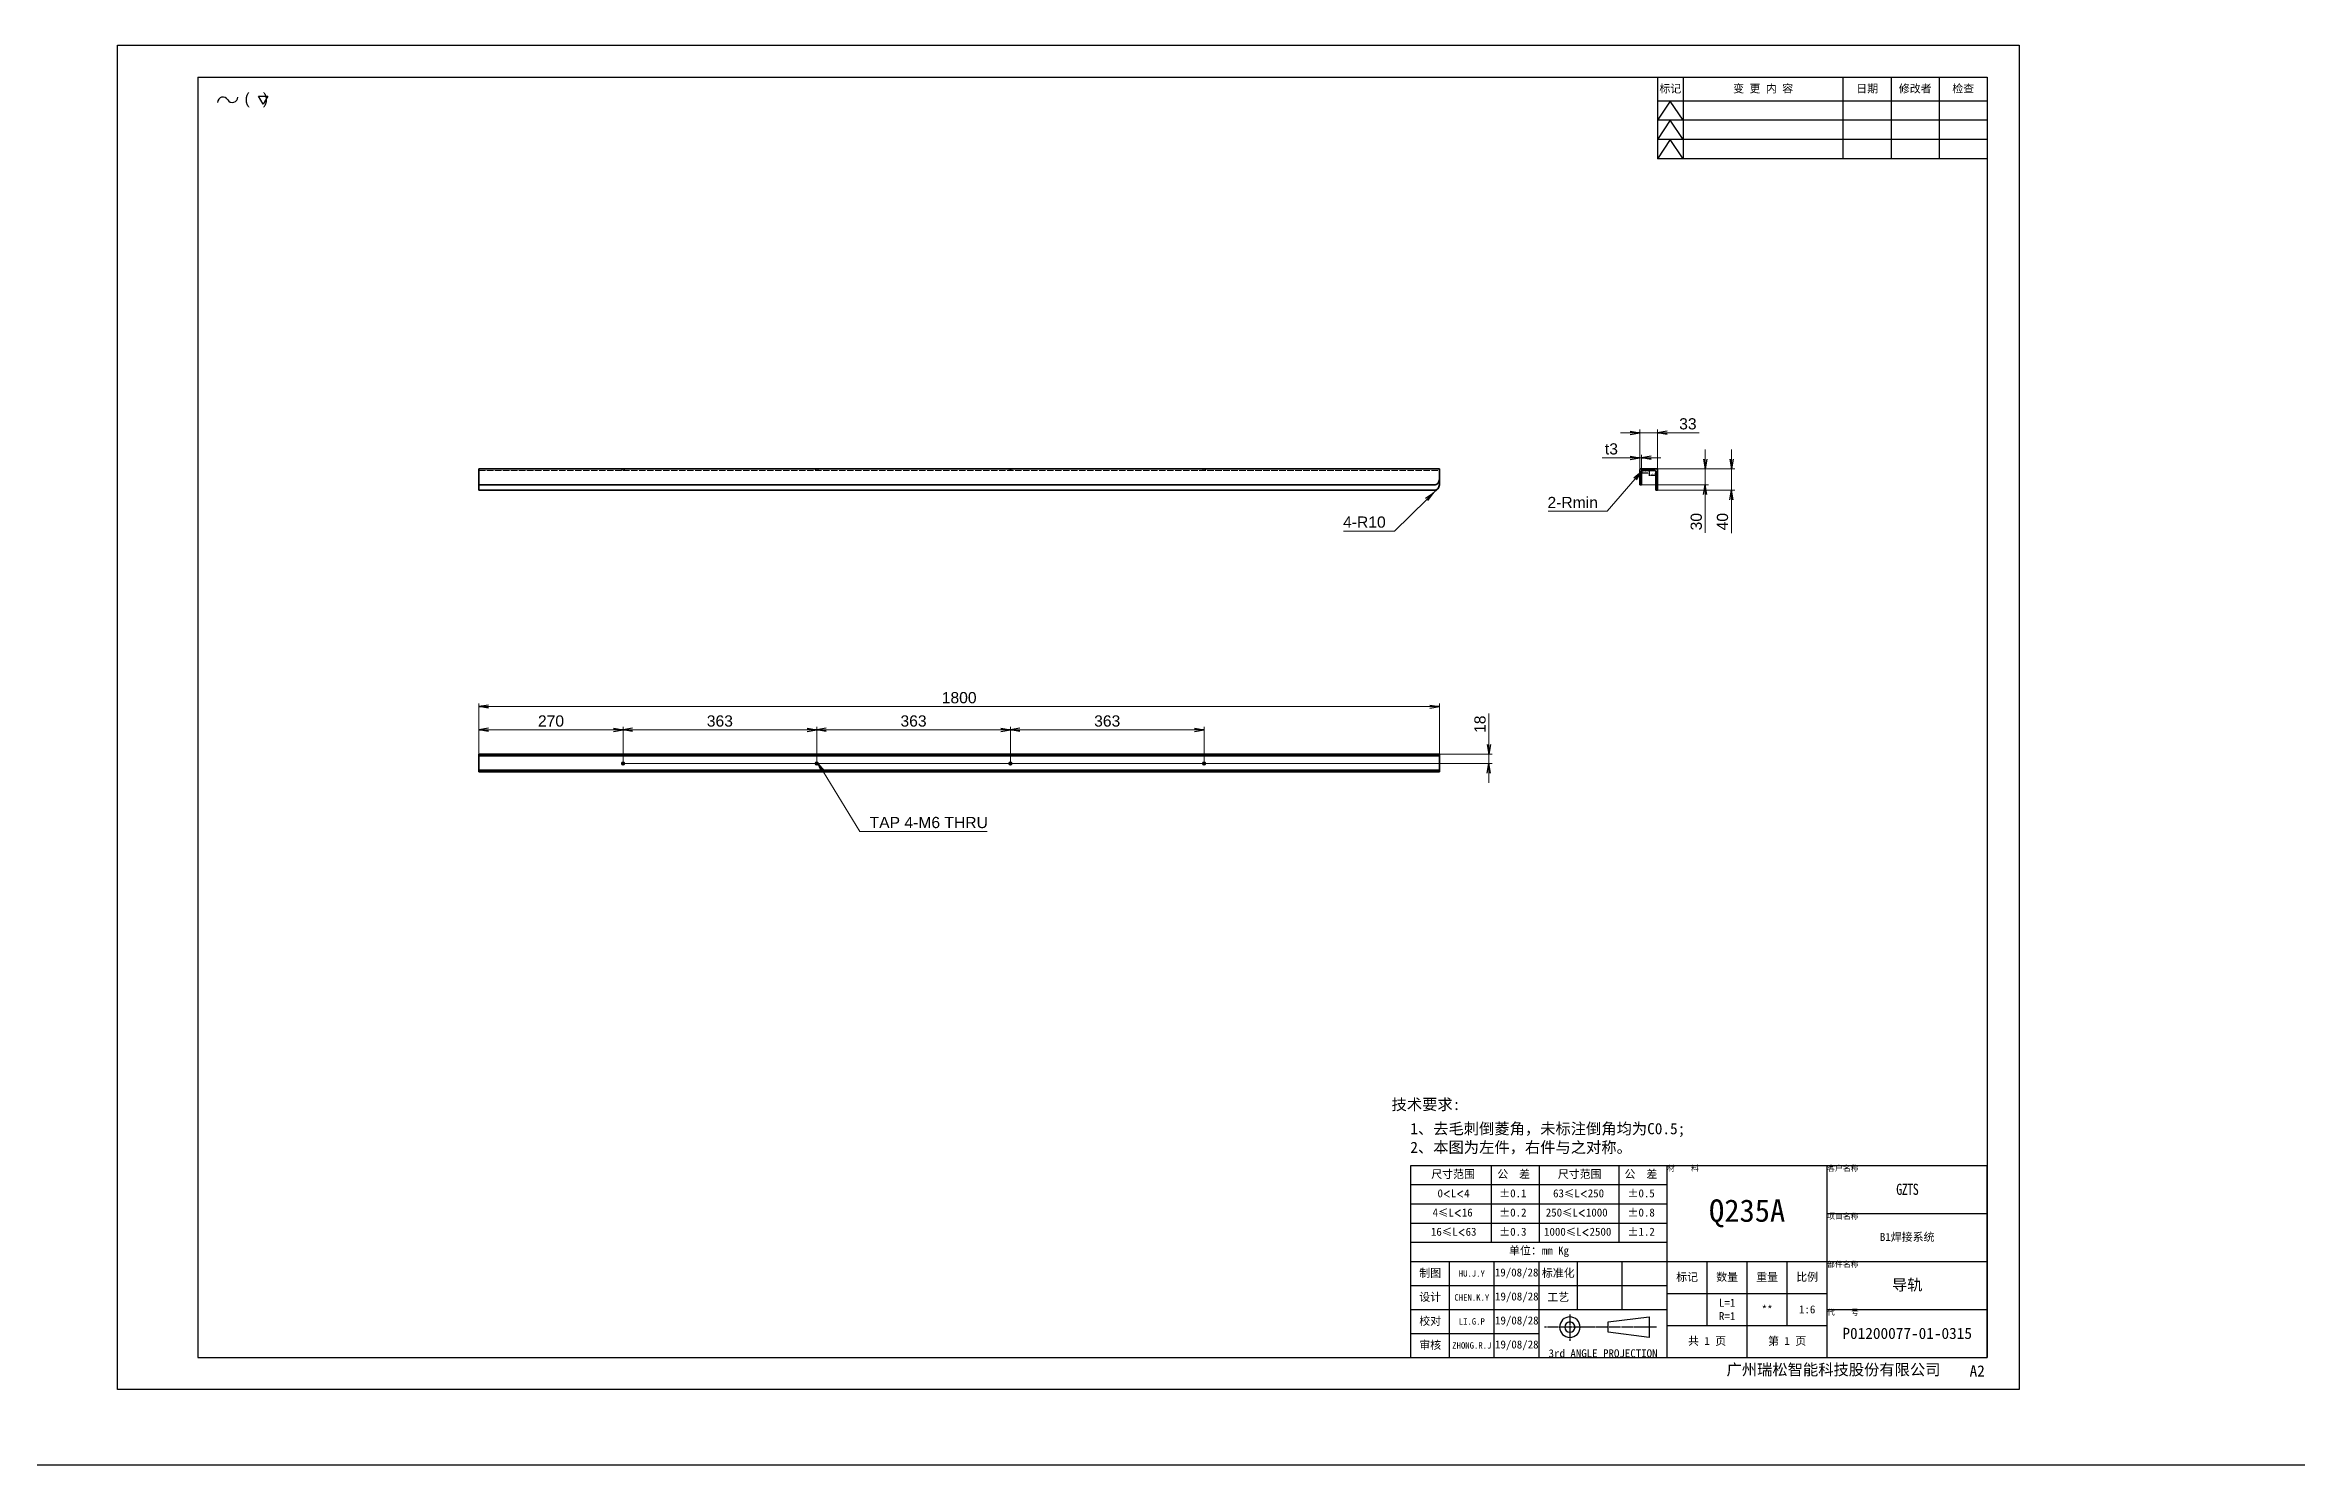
# Model space of a CAD drawing. Header units: millimetres. Extents: x -1727 to 307751, y -105919 to 6637.
# Drawn here: x 32177 to 36398, y -8118 to -5457 of the extents above; entities that cross this region are included whole.
import ezdxf

# ---------------------------------------------------------------- set-up
doc = ezdxf.new("R2010")
doc.units = ezdxf.units.MM
for name, pattern in [('CENTER-HOKUTO', [23, 20, -1, 1, -1]), ('DASHDOT', [18.5, 12, -3, 0.5, -3]), ('DASHED', [15, 12, -3]), ('HIDDEN-HOKUTO', [3.8, 2.5, -1.3])]:
    doc.linetypes.add(name, pattern=pattern)
doc.layers.add('A3', color=7, linetype='Continuous', plot=False)
for name, color, linetype in [('AM_7', 2, 'CENTER-HOKUTO'), ('AM_HID', 1, 'HIDDEN-HOKUTO'), ('AM_VIS', 7, 'Continuous'), ('TITLE_FRAME', 7, 'Continuous'), ('WORD_DIM', 253, 'Continuous')]:
    doc.layers.add(name, color=color, linetype=linetype)
doc.layers.add('SOLID LINE', color=7, linetype='Continuous', lineweight=30)
doc.styles.get("Standard").update_dxf_attribs({"font": 'arial.ttf'})
doc.dimstyles.new('ISO-25', dxfattribs={"dimtxt": 2.5, "dimasz": 2.5, "dimexe": 1.25, "dimexo": 0.625, "dimtad": 1, "dimtxsty": 'Standard', "dimcen": 2.5, "dimadec": 0, "dimazin": 0, "dimtfac": 1, "dimtmove": 0, "dimatfit": 3, "dimfxl": 0, "dimarcsym": 0})
doc.dimstyles.new('STANDARD1-6', dxfattribs={"dimscale": 6, "dimtxt": 3.5, "dimasz": 3, "dimexe": 1, "dimexo": 0, "dimgap": 1, "dimtad": 3, "dimdsep": 46, "dimtxsty": 'Standard', "dimblk1": 'OPEN', "dimblk2": 'OPEN', "dimsah": 1, "dimcen": 0, "dimclrd": 256, "dimclre": 256, "dimclrt": 3, "dimazin": 2, "dimtfac": 1, "dimtmove": 0, "dimatfit": 3, "dimldrblk": 'OPEN', "dimfxl": 0, "dimtolj": 1, "dimlwd": 13, "dimlwe": 13, "dimarcsym": 0})
doc.dimstyles.new('STANDARD1-6$3', dxfattribs={"dimscale": 6, "dimtxt": 3.5, "dimasz": 3, "dimexe": 1, "dimexo": 0, "dimgap": 1, "dimtad": 3, "dimtih": 1, "dimtoh": 1, "dimdsep": 46, "dimtxsty": 'Standard', "dimblk1": 'OPEN', "dimblk2": 'OPEN', "dimsah": 1, "dimcen": 0, "dimclrd": 256, "dimclre": 256, "dimclrt": 3, "dimazin": 2, "dimtfac": 1, "dimtmove": 0, "dimatfit": 3, "dimldrblk": 'OPEN', "dimfxl": 0, "dimtolj": 1, "dimlwd": 13, "dimlwe": 13, "dimarcsym": 0})
doc.dimstyles.new('STANDARD1-6$4', dxfattribs={"dimscale": 6, "dimtxt": 3.5, "dimasz": 3, "dimexe": 1, "dimexo": 0, "dimgap": 1, "dimtad": 3, "dimtoh": 1, "dimdsep": 46, "dimtxsty": 'Standard', "dimblk1": 'OPEN', "dimblk2": 'OPEN', "dimsah": 1, "dimcen": 0, "dimclrd": 256, "dimclre": 256, "dimclrt": 3, "dimazin": 2, "dimtfac": 1, "dimtmove": 0, "dimatfit": 3, "dimldrblk": 'OPEN', "dimfxl": 0, "dimtolj": 1, "dimlwd": 13, "dimlwe": 13, "dimarcsym": 0})

# ---------------------------------------------------------------- blocks, each defined once
blk = doc.blocks.new('_OPEN')
at = {"color": 0}
for p, q in [((-1, 0.17), (0, 0)), ((-1, -0.17), (0, 0)), ((0, 0), (-1, 0))]:
    blk.add_line(p, q, dxfattribs=at)
blk = doc.blocks.new('*D575')
at = {"layer": 'DEFPOINTS', "color": 0, "linetype": 'Continuous', "ltscale": 5, "transparency": 16777216}
for p in [(34779.6, -6295.8), (34786.8, -6288.8)]:
    blk.add_point(p, dxfattribs=at)
at = {"layer": 'WORD_DIM', "linetype": 'ByBlock', "lineweight": 13, "ltscale": 5, "transparency": 16777216}
for p, q in [((34706.4, -6367.6), (34766.8, -6308.4)), ((34786.8, -6288.8), (34779.6, -6295.8)), ((34610.8, -6367.6), (34706.4, -6367.6))]:
    blk.add_line(p, q, dxfattribs=at)
at = {"layer": 'WORD_DIM', "linetype": 'Continuous', "lineweight": 13, "ltscale": 5, "transparency": 16777216, "xscale": 18, "yscale": 18, "zscale": 18, "rotation": 44.43465261315396}
blk.add_blockref('_OPEN', (34779.6, -6295.8), dxfattribs=at)
at = {"layer": 'WORD_DIM', "color": 3, "linetype": 'Continuous', "ltscale": 5, "transparency": 16777216, "insert": (34649.9, -6350.9), "char_height": 21, "attachment_point": 5}
blk.add_mtext('\\A1;4-R10', dxfattribs=at)
blk = doc.blocks.new('*D576')
at = {"layer": 'DEFPOINTS', "color": 0, "linetype": 'Continuous', "ltscale": 5, "transparency": 16777216}
for p in [(35199.2, -6183.4), (35166.2, -6253), (35199.2, -6253)]:
    blk.add_point(p, dxfattribs=at)
at = {"layer": 'WORD_DIM', "linetype": 'ByBlock', "lineweight": 13, "ltscale": 5, "transparency": 16777216}
for p, q in [((35148.2, -6183.4), (35130.2, -6183.4)), ((35166.2, -6253), (35166.2, -6177.4)), ((35166.2, -6183.4), (35199.2, -6183.4)), ((35199.2, -6253), (35199.2, -6177.4)), ((35217.2, -6183.4), (35277.3, -6183.4))]:
    blk.add_line(p, q, dxfattribs=at)
at = {"layer": 'WORD_DIM', "linetype": 'Continuous', "lineweight": 13, "ltscale": 5, "transparency": 16777216, "xscale": 18, "yscale": 18, "zscale": 18}
blk.add_blockref('_OPEN', (35166.2, -6183.4), dxfattribs=at)
at = {"layer": 'WORD_DIM', "linetype": 'Continuous', "lineweight": 13, "ltscale": 5, "transparency": 16777216, "xscale": 18, "yscale": 18, "zscale": 18, "rotation": 180}
blk.add_blockref('_OPEN', (35199.2, -6183.4), dxfattribs=at)
at = {"layer": 'WORD_DIM', "color": 3, "linetype": 'Continuous', "ltscale": 5, "transparency": 16777216, "insert": (35256.2, -6166.7), "char_height": 21, "attachment_point": 5}
blk.add_mtext('\\A1;33', dxfattribs=at)
blk = doc.blocks.new('*D577')
at = {"layer": 'DEFPOINTS', "color": 0, "linetype": 'Continuous', "ltscale": 5, "transparency": 16777216}
for p in [(35197.2, -6251), (35337.9, -6251), (35199.2, -6291)]:
    blk.add_point(p, dxfattribs=at)
at = {"layer": 'WORD_DIM', "linetype": 'ByBlock', "lineweight": 13, "ltscale": 5, "transparency": 16777216}
for p, q in [((35337.9, -6233), (35337.9, -6215)), ((35197.2, -6251), (35343.9, -6251)), ((35337.9, -6251), (35337.9, -6291)), ((35199.2, -6291), (35343.9, -6291)), ((35337.9, -6309), (35337.9, -6371.5))]:
    blk.add_line(p, q, dxfattribs=at)
at = {"layer": 'WORD_DIM', "linetype": 'Continuous', "lineweight": 13, "ltscale": 5, "transparency": 16777216, "xscale": 18, "yscale": 18, "zscale": 18}
for p, rotation in [((35337.9, -6251), 270), ((35337.9, -6291), 90)]:
    blk.add_blockref('_OPEN', p, dxfattribs=dict(at, rotation=rotation))
at = {"layer": 'WORD_DIM', "color": 3, "linetype": 'Continuous', "ltscale": 5, "transparency": 16777216, "insert": (35321.1, -6350), "char_height": 21, "attachment_point": 5, "rotation": 90}
blk.add_mtext('\\A1;40', dxfattribs=at)
blk = doc.blocks.new('*D578')
at = {"layer": 'DEFPOINTS', "color": 0, "linetype": 'Continuous', "ltscale": 5, "transparency": 16777216}
for p in [(35169.2, -6281), (35171.2, -6251), (35288.8, -6251)]:
    blk.add_point(p, dxfattribs=at)
at = {"layer": 'WORD_DIM', "linetype": 'ByBlock', "lineweight": 13, "ltscale": 5, "transparency": 16777216}
for p, q in [((35288.8, -6233), (35288.8, -6215)), ((35169.2, -6281), (35294.8, -6281)), ((35171.2, -6251), (35294.8, -6251)), ((35288.8, -6251), (35288.8, -6281)), ((35288.8, -6299), (35288.8, -6371))]:
    blk.add_line(p, q, dxfattribs=at)
at = {"layer": 'WORD_DIM', "linetype": 'Continuous', "lineweight": 13, "ltscale": 5, "transparency": 16777216, "xscale": 18, "yscale": 18, "zscale": 18}
for p, rotation in [((35288.8, -6251), 270), ((35288.8, -6281), 90)]:
    blk.add_blockref('_OPEN', p, dxfattribs=dict(at, rotation=rotation))
at = {"layer": 'WORD_DIM', "color": 3, "linetype": 'Continuous', "ltscale": 5, "transparency": 16777216, "insert": (35272, -6350), "char_height": 21, "attachment_point": 5, "rotation": 90}
blk.add_mtext('\\A1;30', dxfattribs=at)
blk = doc.blocks.new('*D579')
at = {"layer": 'DEFPOINTS', "color": 0, "linetype": 'Continuous', "ltscale": 5, "transparency": 16777216}
for p in [(35169.2, -6256), (35170.5, -6254.5)]:
    blk.add_point(p, dxfattribs=at)
at = {"layer": 'WORD_DIM', "linetype": 'ByBlock', "lineweight": 13, "ltscale": 5, "transparency": 16777216}
for p, q in [((35104.8, -6330.5), (35157.4, -6269.7)), ((35170.5, -6254.5), (35169.2, -6256)), ((34994.5, -6330.5), (35104.8, -6330.5))]:
    blk.add_line(p, q, dxfattribs=at)
at = {"layer": 'WORD_DIM', "linetype": 'Continuous', "lineweight": 13, "ltscale": 5, "transparency": 16777216, "xscale": 18, "yscale": 18, "zscale": 18, "rotation": 49.13611661995209}
blk.add_blockref('_OPEN', (35169.2, -6256), dxfattribs=at)
at = {"layer": 'WORD_DIM', "color": 3, "linetype": 'Continuous', "ltscale": 5, "transparency": 16777216, "insert": (35040.3, -6314), "char_height": 21, "attachment_point": 5}
blk.add_mtext('\\A1;2-Rmin', dxfattribs=at)
blk = doc.blocks.new('*D580')
at = {"layer": 'DEFPOINTS', "color": 0, "linetype": 'Continuous', "ltscale": 5, "transparency": 16777216}
for p in [(35166.2, -6230.5), (35166.2, -6281), (35169.2, -6281)]:
    blk.add_point(p, dxfattribs=at)
at = {"layer": 'WORD_DIM', "linetype": 'ByBlock', "lineweight": 13, "ltscale": 5, "transparency": 16777216}
for p, q in [((35148.2, -6230.5), (35095.6, -6230.5)), ((35166.2, -6281), (35166.2, -6224.5)), ((35169.2, -6230.5), (35166.2, -6230.5)), ((35169.2, -6281), (35169.2, -6224.5)), ((35187.2, -6230.5), (35205.2, -6230.5))]:
    blk.add_line(p, q, dxfattribs=at)
at = {"layer": 'WORD_DIM', "linetype": 'Continuous', "lineweight": 13, "ltscale": 5, "transparency": 16777216, "xscale": 18, "yscale": 18, "zscale": 18}
blk.add_blockref('_OPEN', (35166.2, -6230.5), dxfattribs=at)
at = {"layer": 'WORD_DIM', "linetype": 'Continuous', "lineweight": 13, "ltscale": 5, "transparency": 16777216, "xscale": 18, "yscale": 18, "zscale": 18, "rotation": 180}
blk.add_blockref('_OPEN', (35169.2, -6230.5), dxfattribs=at)
at = {"layer": 'WORD_DIM', "color": 3, "linetype": 'Continuous', "ltscale": 5, "transparency": 16777216, "insert": (35112.9, -6213.7), "char_height": 21, "attachment_point": 5}
blk.add_mtext('\\A1;t3', dxfattribs=at)
blk = doc.blocks.new('*D581')
at = {"layer": 'DEFPOINTS', "color": 0, "linetype": 'Continuous', "ltscale": 5, "transparency": 16777216}
for p in [(34790.4, -6696.7), (34790.4, -6785.7), (32990.4, -6802.2)]:
    blk.add_point(p, dxfattribs=at)
at = {"layer": 'WORD_DIM', "linetype": 'ByBlock', "lineweight": 13, "ltscale": 5, "transparency": 16777216}
for p, q in [((32990.4, -6802.2), (32990.4, -6690.7)), ((33008.4, -6696.7), (34772.4, -6696.7)), ((34790.4, -6785.7), (34790.4, -6690.7))]:
    blk.add_line(p, q, dxfattribs=at)
at = {"layer": 'WORD_DIM', "linetype": 'Continuous', "lineweight": 13, "ltscale": 5, "transparency": 16777216, "xscale": 18, "yscale": 18, "zscale": 18, "rotation": 180}
blk.add_blockref('_OPEN', (32990.4, -6696.7), dxfattribs=at)
at = {"layer": 'WORD_DIM', "linetype": 'Continuous', "lineweight": 13, "ltscale": 5, "transparency": 16777216, "xscale": 18, "yscale": 18, "zscale": 18}
blk.add_blockref('_OPEN', (34790.4, -6696.7), dxfattribs=at)
at = {"layer": 'WORD_DIM', "color": 3, "linetype": 'Continuous', "ltscale": 5, "transparency": 16777216, "insert": (33890.4, -6680), "char_height": 21, "attachment_point": 5}
blk.add_mtext('\\A1;1800', dxfattribs=at)
blk = doc.blocks.new('*D582')
at = {"layer": 'DEFPOINTS', "color": 0, "linetype": 'Continuous', "ltscale": 5, "transparency": 16777216}
for p in [(33260.4, -6740.4), (32990.4, -6795.8), (33260.4, -6803.2)]:
    blk.add_point(p, dxfattribs=at)
at = {"layer": 'WORD_DIM', "linetype": 'ByBlock', "lineweight": 13, "ltscale": 5, "transparency": 16777216}
for p, q in [((32990.4, -6795.8), (32990.4, -6734.4)), ((33008.4, -6740.4), (33242.4, -6740.4)), ((33260.4, -6803.2), (33260.4, -6734.4))]:
    blk.add_line(p, q, dxfattribs=at)
at = {"layer": 'WORD_DIM', "linetype": 'Continuous', "lineweight": 13, "ltscale": 5, "transparency": 16777216, "xscale": 18, "yscale": 18, "zscale": 18, "rotation": 180}
blk.add_blockref('_OPEN', (32990.4, -6740.4), dxfattribs=at)
at = {"layer": 'WORD_DIM', "linetype": 'Continuous', "lineweight": 13, "ltscale": 5, "transparency": 16777216, "xscale": 18, "yscale": 18, "zscale": 18}
blk.add_blockref('_OPEN', (33260.4, -6740.4), dxfattribs=at)
at = {"layer": 'WORD_DIM', "color": 3, "linetype": 'Continuous', "ltscale": 5, "transparency": 16777216, "insert": (33125.4, -6723.7), "char_height": 21, "attachment_point": 5}
blk.add_mtext('\\A1;270', dxfattribs=at)
blk = doc.blocks.new('*D583')
at = {"layer": 'DEFPOINTS', "color": 0, "linetype": 'Continuous', "ltscale": 5, "transparency": 16777216}
for p in [(33623.4, -6740.4), (33260.4, -6803.2), (33623.4, -6803.2)]:
    blk.add_point(p, dxfattribs=at)
at = {"layer": 'WORD_DIM', "linetype": 'ByBlock', "lineweight": 13, "ltscale": 5, "transparency": 16777216}
for p, q in [((33260.4, -6803.2), (33260.4, -6734.4)), ((33278.4, -6740.4), (33605.4, -6740.4)), ((33623.4, -6803.2), (33623.4, -6734.4))]:
    blk.add_line(p, q, dxfattribs=at)
at = {"layer": 'WORD_DIM', "linetype": 'Continuous', "lineweight": 13, "ltscale": 5, "transparency": 16777216, "xscale": 18, "yscale": 18, "zscale": 18, "rotation": 180}
blk.add_blockref('_OPEN', (33260.4, -6740.4), dxfattribs=at)
at = {"layer": 'WORD_DIM', "linetype": 'Continuous', "lineweight": 13, "ltscale": 5, "transparency": 16777216, "xscale": 18, "yscale": 18, "zscale": 18}
blk.add_blockref('_OPEN', (33623.4, -6740.4), dxfattribs=at)
at = {"layer": 'WORD_DIM', "color": 3, "linetype": 'Continuous', "ltscale": 5, "transparency": 16777216, "insert": (33441.9, -6723.7), "char_height": 21, "attachment_point": 5}
blk.add_mtext('\\A1;363', dxfattribs=at)
blk = doc.blocks.new('*D584')
at = {"layer": 'DEFPOINTS', "color": 0, "linetype": 'Continuous', "ltscale": 5, "transparency": 16777216}
for p in [(33986.4, -6740.4), (33623.4, -6803.2), (33986.4, -6803.2)]:
    blk.add_point(p, dxfattribs=at)
at = {"layer": 'WORD_DIM', "linetype": 'ByBlock', "lineweight": 13, "ltscale": 5, "transparency": 16777216}
for p, q in [((33623.4, -6803.2), (33623.4, -6734.4)), ((33641.4, -6740.4), (33968.4, -6740.4)), ((33986.4, -6803.2), (33986.4, -6734.4))]:
    blk.add_line(p, q, dxfattribs=at)
at = {"layer": 'WORD_DIM', "linetype": 'Continuous', "lineweight": 13, "ltscale": 5, "transparency": 16777216, "xscale": 18, "yscale": 18, "zscale": 18, "rotation": 180}
blk.add_blockref('_OPEN', (33623.4, -6740.4), dxfattribs=at)
at = {"layer": 'WORD_DIM', "linetype": 'Continuous', "lineweight": 13, "ltscale": 5, "transparency": 16777216, "xscale": 18, "yscale": 18, "zscale": 18}
blk.add_blockref('_OPEN', (33986.4, -6740.4), dxfattribs=at)
at = {"layer": 'WORD_DIM', "color": 3, "linetype": 'Continuous', "ltscale": 5, "transparency": 16777216, "insert": (33804.9, -6723.7), "char_height": 21, "attachment_point": 5}
blk.add_mtext('\\A1;363', dxfattribs=at)
blk = doc.blocks.new('*D585')
at = {"layer": 'DEFPOINTS', "color": 0, "linetype": 'Continuous', "ltscale": 5, "transparency": 16777216}
for p in [(34790.4, -6785.7), (34883.3, -6785.7), (33260.4, -6803.2)]:
    blk.add_point(p, dxfattribs=at)
at = {"layer": 'WORD_DIM', "linetype": 'ByBlock', "lineweight": 13, "ltscale": 5, "transparency": 16777216}
for p, q in [((34883.3, -6767.7), (34883.3, -6709.5)), ((34790.4, -6785.7), (34889.3, -6785.7)), ((34883.3, -6803.2), (34883.3, -6785.7)), ((33260.4, -6803.2), (34889.3, -6803.2)), ((34883.3, -6821.2), (34883.3, -6839.2))]:
    blk.add_line(p, q, dxfattribs=at)
at = {"layer": 'WORD_DIM', "linetype": 'Continuous', "lineweight": 13, "ltscale": 5, "transparency": 16777216, "xscale": 18, "yscale": 18, "zscale": 18}
for p, rotation in [((34883.3, -6785.7), 270), ((34883.3, -6803.2), 90)]:
    blk.add_blockref('_OPEN', p, dxfattribs=dict(at, rotation=rotation))
at = {"layer": 'WORD_DIM', "color": 3, "linetype": 'Continuous', "ltscale": 5, "transparency": 16777216, "insert": (34866.6, -6729.6), "char_height": 21, "attachment_point": 5, "rotation": 90}
blk.add_mtext('\\A1;18', dxfattribs=at)
blk = doc.blocks.new('shiage0')
at = {"layer": 'WORD_DIM', "color": 3, "linetype": 'Continuous'}
for centre, start, end in [((1.69, 0), 30, 180), ((4.61, 1.69), 210, 0)]:
    blk.add_arc(centre, 1.69, start, end, dxfattribs=at)
blk = doc.blocks.new('12')
at = {"layer": 'TITLE_FRAME', "color": 3, "linetype": 'Continuous'}
blk.add_lwpolyline([(20.46, 3.03), (19.01, 5.53), (21.9, 5.53)], close=True, dxfattribs=at)
blk.add_blockref('shiage0', (6.23, 3.56), dxfattribs=at)
blk.add_text('(   )', height=3.5, dxfattribs=at).set_placement((14.64, 3.08))
blk = doc.blocks.new('*D586')
at = {"layer": 'DEFPOINTS', "color": 0, "linetype": 'Continuous', "ltscale": 5, "transparency": 16777216}
for p in [(33622.7, -6798.1), (33625.9, -6803.2)]:
    blk.add_point(p, dxfattribs=at)
at = {"layer": 'WORD_DIM', "lineweight": 13, "ltscale": 5, "transparency": 16777216}
for p, q in [((33704.3, -6930.8), (33635.3, -6818.5)), ((33942.7, -6930.8), (33704.3, -6930.8))]:
    blk.add_line(p, q, dxfattribs=at)
at = {"layer": 'WORD_DIM', "linetype": 'Continuous', "lineweight": 13, "ltscale": 5, "transparency": 16777216, "xscale": 18, "yscale": 18, "zscale": 18, "rotation": 121.5730656319265}
blk.add_blockref('_OPEN', (33625.9, -6803.2), dxfattribs=at)
at = {"layer": 'WORD_DIM', "color": 3, "linetype": 'Continuous', "ltscale": 5, "transparency": 16777216, "insert": (33833.4, -6914), "char_height": 21, "attachment_point": 5}
blk.add_mtext('\\A1;TAP 4-M6 THRU', dxfattribs=at)
blk = doc.blocks.new('*D587')
at = {"layer": 'DEFPOINTS', "color": 0, "linetype": 'Continuous', "ltscale": 5, "transparency": 16777216}
for p in [(34349.4, -6740.4), (33986.4, -6803.2), (34349.4, -6803.2)]:
    blk.add_point(p, dxfattribs=at)
at = {"layer": 'WORD_DIM', "linetype": 'ByBlock', "lineweight": 13, "ltscale": 5, "transparency": 16777216}
for p, q in [((33986.4, -6803.2), (33986.4, -6734.4)), ((34004.4, -6740.4), (34331.4, -6740.4)), ((34349.4, -6803.2), (34349.4, -6734.4))]:
    blk.add_line(p, q, dxfattribs=at)
at = {"layer": 'WORD_DIM', "linetype": 'Continuous', "lineweight": 13, "ltscale": 5, "transparency": 16777216, "xscale": 18, "yscale": 18, "zscale": 18, "rotation": 180}
blk.add_blockref('_OPEN', (33986.4, -6740.4), dxfattribs=at)
at = {"layer": 'WORD_DIM', "linetype": 'Continuous', "lineweight": 13, "ltscale": 5, "transparency": 16777216, "xscale": 18, "yscale": 18, "zscale": 18}
blk.add_blockref('_OPEN', (34349.4, -6740.4), dxfattribs=at)
at = {"layer": 'WORD_DIM', "color": 3, "linetype": 'Continuous', "ltscale": 5, "transparency": 16777216, "insert": (34167.9, -6723.7), "char_height": 21, "attachment_point": 5}
blk.add_mtext('\\A1;363', dxfattribs=at)
blk = doc.blocks.new('*D601')
at = {"color": 0, "lineweight": -2, "transparency": 16777216}
for p, q in [((35166.2, -6254.7), (35166.2, -6260.2)), ((35181.2, -6258.9), (35168.7, -6258.9)), ((35183.7, -6254.7), (35183.7, -6260.2))]:
    blk.add_line(p, q, dxfattribs=at)
at = {"color": 0, "transparency": 16777216}
for points in [[(35168.7, -6258.5), (35168.7, -6259.3), (35166.2, -6258.9)], [(35181.2, -6258.5), (35181.2, -6259.3), (35183.7, -6258.9)]]:
    blk.add_solid(points, dxfattribs=at)
at = {"layer": 'DEFPOINTS', "color": 0, "transparency": 16777216}
for p in [(35166.2, -6254), (35166.2, -6258.9), (35183.7, -6254)]:
    blk.add_point(p, dxfattribs=at)
at = {"color": 0, "transparency": 16777216, "insert": (35175, -6256.8), "char_height": 2.5, "attachment_point": 5}
blk.add_mtext('17,51', dxfattribs=at)
blk = doc.blocks.new('*D602')
at = {"color": 0, "lineweight": -2, "transparency": 16777216}
for p, q in [((35183.7, -6254.7), (35183.7, -6264.1)), ((35186.2, -6262.8), (35196.7, -6262.8)), ((35199.2, -6254.7), (35199.2, -6264.1))]:
    blk.add_line(p, q, dxfattribs=at)
at = {"color": 0, "transparency": 16777216}
for points in [[(35186.2, -6262.4), (35186.2, -6263.2), (35183.7, -6262.8)], [(35196.7, -6262.4), (35196.7, -6263.2), (35199.2, -6262.8)]]:
    blk.add_solid(points, dxfattribs=at)
at = {"layer": 'DEFPOINTS', "color": 0, "transparency": 16777216}
for p in [(35183.7, -6254), (35199.2, -6254), (35199.2, -6262.8)]:
    blk.add_point(p, dxfattribs=at)
at = {"color": 0, "transparency": 16777216, "insert": (35191.5, -6260.7), "char_height": 2.5, "attachment_point": 5}
blk.add_mtext('15,49', dxfattribs=at)

msp = doc.modelspace()

# ---------------------------------------------------------------- linework, layer by layer
msp.add_line((538.05434, -8118.07641), (39955.55791, -8118.07641))
at = {"layer": 'A3', "linetype": 'Continuous'}
msp.add_lwpolyline([(32313.2369, -5456.57437), (35877.2369, -5456.57437), (35877.2369, -7976.57437), (32313.2369, -7976.57437)], close=True, dxfattribs=at)
at = {"layer": 'AM_7', "linetype": 'DASHDOT', "lineweight": 13, "ltscale": 0.090002}
for p, q in [((33260.42253, -6254.34763), (33260.42253, -6250.74754)), ((33623.42253, -6254.34763), (33623.42253, -6250.74754)), ((33986.42253, -6254.34763), (33986.42253, -6250.74754)), ((34349.42253, -6254.34763), (34349.42253, -6250.74754))]:
    msp.add_line(p, q, dxfattribs=at)
at = {"layer": 'AM_7', "linetype": 'DASHDOT', "lineweight": 13, "ltscale": 0.089999}
for p, q in [((35183.71847, -6254.34751), (35183.71847, -6250.74754)), ((35183.72042, -6254.34751), (35183.72042, -6250.74754)), ((35183.72238, -6254.34751), (35183.72238, -6250.74754)), ((35183.72433, -6254.34751), (35183.72433, -6250.74754))]:
    msp.add_line(p, q, dxfattribs=at)
at = {"layer": 'AM_7', "linetype": 'DASHDOT', "lineweight": 13, "ltscale": 0.159802}
for p, q in [((33263.61833, -6803.16564), (33257.22624, -6803.16564)), ((33260.42253, -6799.9696), (33260.42253, -6806.36169)), ((33626.61833, -6803.16369), (33620.22624, -6803.16369)), ((33623.42253, -6799.96765), (33623.42253, -6806.35974)), ((33989.61833, -6803.16174), (33983.22624, -6803.16174)), ((33986.42253, -6799.96569), (33986.42253, -6806.35778)), ((34352.61833, -6803.15978), (34346.22624, -6803.15978)), ((34349.42253, -6799.96374), (34349.42253, -6806.35583))]:
    msp.add_line(p, q, dxfattribs=at)
at = {"layer": 'AM_HID', "linetype": 'DASHED', "lineweight": 13}
msp.add_line((32990.42241, -6254.04746), (34790.42253, -6254.04746), dxfattribs=at)
at = {"layer": 'AM_HID', "linetype": 'DASHED', "lineweight": 13, "ltscale": 0.075}
for p, q in [((33257.96403, -6254.04759), (33257.96403, -6251.04759)), ((33262.88102, -6254.04759), (33262.88102, -6251.04759)), ((33620.96403, -6254.04759), (33620.96403, -6251.04759)), ((33625.88102, -6254.04759), (33625.88102, -6251.04759)), ((33983.96403, -6254.04759), (33983.96403, -6251.04759)), ((33988.88102, -6254.04759), (33988.88102, -6251.04759)), ((34346.96403, -6254.04759), (34346.96403, -6251.04759)), ((34351.88102, -6254.04759), (34351.88102, -6251.04759)), ((35181.25997, -6254.04759), (35181.25997, -6251.04759)), ((35181.26193, -6254.04759), (35181.26193, -6251.04759)), ((35181.26388, -6254.04759), (35181.26388, -6251.04759)), ((35181.26583, -6254.04759), (35181.26583, -6251.04759)), ((35186.17696, -6254.04759), (35186.17696, -6251.04759)), ((35186.17892, -6254.04759), (35186.17892, -6251.04759)), ((35186.18087, -6254.04759), (35186.18087, -6251.04759)), ((35186.18282, -6254.04759), (35186.18282, -6251.04759))]:
    msp.add_line(p, q, dxfattribs=at)
at = {"layer": 'AM_VIS', "linetype": 'Continuous'}
for p, q in [((32463.2369, -5516.57437), (32463.2369, -7916.57437)), ((32463.2369, -5516.57437), (35817.2369, -5516.57437)), ((35817.2369, -5516.57437), (35817.2369, -7916.57437)), ((32463.2369, -7916.57437), (35817.2369, -7916.57437))]:
    msp.add_line(p, q, dxfattribs=at)
at = {"layer": 'AM_VIS', "lineweight": 35, "ltscale": 0.049997}
for p, q in [((32990.42241, -6251.04746), (32990.42241, -6253.04734)), ((34790.42253, -6251.04746), (34790.42253, -6253.04734))]:
    msp.add_line(p, q, dxfattribs=at)
at = {"layer": 'AM_VIS', "lineweight": 35}
for p, q in [((32990.42241, -6251.04746), (34790.42253, -6251.04746)), ((32990.42241, -6281.04734), (32990.42241, -6253.04734)), ((32990.42241, -6281.04734), (34780.42253, -6281.04734)), ((35197.21603, -6251.04771), (35168.21603, -6251.04746)), ((35171.21603, -6254.04746), (35194.21603, -6254.04771)), ((35196.21578, -6281.04771), (35196.21603, -6256.04771)), ((35199.21578, -6281.04771), (35199.21603, -6253.04771)), ((32990.42241, -6291.04771), (34780.42253, -6291.04771)), ((32990.42241, -6785.66686), (34780.42253, -6785.65722)), ((32990.42241, -6788.66686), (34780.42253, -6788.65722)), ((32990.42241, -6813.66711), (32990.42241, -6790.66711)), ((34790.42253, -6790.65746), (34790.42253, -6813.65746)), ((32990.42241, -6815.66674), (34780.42253, -6815.65722)), ((32990.42241, -6818.66674), (34780.42253, -6818.65722))]:
    msp.add_line(p, q, dxfattribs=at)
at = {"layer": 'AM_VIS', "lineweight": 35, "ltscale": 0.250009}
for p, q in [((32990.42241, -6291.04771), (32990.42241, -6281.04734)), ((34790.42253, -6281.04771), (34790.42253, -6271.04734))]:
    msp.add_line(p, q, dxfattribs=at)
at = {"layer": 'AM_VIS', "lineweight": 35, "ltscale": 0.45}
for p, q in [((34790.42253, -6271.04734), (34790.42253, -6253.04734)), ((35166.21603, -6271.04734), (35166.21603, -6253.04734))]:
    msp.add_line(p, q, dxfattribs=at)
at = {"layer": 'AM_VIS', "lineweight": 35, "ltscale": 0.25}
for p, q in [((35166.21603, -6271.04734), (35166.21578, -6281.04734)), ((35169.21603, -6271.04746), (35169.21578, -6281.04746)), ((35196.21578, -6291.04771), (35196.21578, -6281.04771)), ((35199.21578, -6291.04771), (35199.21578, -6281.04771)), ((34790.42253, -6785.65734), (34780.42253, -6785.65734)), ((34790.42253, -6788.65734), (34780.42253, -6788.65734)), ((34780.42253, -6815.65722), (34790.42253, -6815.65722)), ((34780.42253, -6818.65722), (34790.42253, -6818.65722))]:
    msp.add_line(p, q, dxfattribs=at)
at = {"layer": 'AM_VIS', "lineweight": 35, "ltscale": 0.075}
for p, q in [((35169.21578, -6281.04746), (35166.21578, -6281.04734)), ((35199.21578, -6291.04771), (35196.21578, -6291.04771)), ((32990.42241, -6785.66686), (32990.42241, -6788.66686)), ((34790.42253, -6788.65734), (34790.42253, -6785.65734)), ((32990.42241, -6818.66674), (32990.42241, -6815.66674)), ((34790.42253, -6818.65722), (34790.42253, -6815.65722))]:
    msp.add_line(p, q, dxfattribs=at)
at = {"layer": 'AM_VIS', "lineweight": 35, "ltscale": 0.375}
msp.add_line((35169.21603, -6271.04746), (35169.21603, -6256.04746), dxfattribs=at)
at = {"layer": 'AM_VIS', "lineweight": 35, "ltscale": 0.05}
for p, q in [((32990.42241, -6790.66711), (32990.42241, -6788.66711)), ((34790.42253, -6788.65746), (34790.42253, -6790.65746)), ((32990.42241, -6815.66711), (32990.42241, -6813.66711)), ((34790.42253, -6815.65746), (34790.42253, -6813.65746))]:
    msp.add_line(p, q, dxfattribs=at)
at = {"layer": 'AM_VIS', "lineweight": 35}
for centre in [(33260.42253, -6803.16564), (33623.42253, -6803.16369), (33986.42253, -6803.16174), (34349.42253, -6803.15978)]:
    msp.add_circle(centre, 2.4585, dxfattribs=at)
for centre, radius, start, end in [((34780.42253, -6271.04734), 10, 269.9999975, 0), ((34780.42253, -6281.04771), 10, 269.9999975, 0), ((35168.21603, -6253.04746), 2, 89.99946292, 179.99945859), ((35171.21603, -6256.04746), 2, 89.99946292, 179.99945859), ((35194.21603, -6256.04771), 2, 359.99946009, 89.99946292), ((35197.21603, -6253.04771), 2, 359.99946009, 89.99946292)]:
    msp.add_arc(centre, radius, start, end, dxfattribs=at)
at = {"layer": 'TITLE_FRAME', "linetype": 'Continuous'}
for p, q in [((35199.2369, -5516.57437), (35199.2369, -5669.57437)), ((35247.2369, -5516.57437), (35247.2369, -5669.57437)), ((35547.2369, -5669.57437), (35547.2369, -5516.57437)), ((35637.2369, -5516.57437), (35637.2369, -5669.57437)), ((35727.2369, -5516.57437), (35727.2369, -5669.57437)), ((35817.2369, -5561.57437), (35199.2369, -5561.57437)), ((35223.2369, -5561.57437), (35199.2369, -5597.57437)), ((35247.2369, -5597.57437), (35223.2369, -5561.57437)), ((35817.2369, -5597.57437), (35199.2369, -5597.57437)), ((35223.2369, -5597.57437), (35199.2369, -5633.57437)), ((35247.2369, -5633.57437), (35223.2369, -5597.57437)), ((35817.2369, -5633.57437), (35199.2369, -5633.57437)), ((35223.2369, -5633.57437), (35199.2369, -5669.57437)), ((35247.2369, -5669.57437), (35223.2369, -5633.57437)), ((35817.2369, -5669.57437), (35199.2369, -5669.57437)), ((34737.2369, -7556.57437), (35817.2369, -7556.57437)), ((34737.2369, -7916.57437), (34737.2369, -7556.57437)), ((34737.2369, -7592.57437), (35217.2369, -7592.57437)), ((34887.2369, -7556.57437), (34887.2369, -7700.57437)), ((34977.2369, -7556.57437), (34977.2369, -7700.57437)), ((35127.2369, -7700.57437), (35127.2369, -7556.57437)), ((35217.2369, -7916.57437), (35217.2369, -7556.57437)), ((35517.2369, -7916.57437), (35517.2369, -7556.57437)), ((35817.2369, -7916.57437), (35817.2369, -7556.57437)), ((34737.2369, -7628.57437), (35217.2369, -7628.57437)), ((34737.2369, -7664.57437), (35217.2369, -7664.57437)), ((35517.2369, -7646.57437), (35817.2369, -7646.57437)), ((34737.2369, -7700.57437), (35217.2369, -7700.57437)), ((34737.2369, -7736.57437), (35817.2369, -7736.57437)), ((34809.2369, -7916.57437), (34809.2369, -7736.57437)), ((34893.2369, -7916.57437), (34893.2369, -7736.57437)), ((34977.2369, -7916.57437), (34977.2369, -7736.57437)), ((35049.2369, -7826.57437), (35049.2369, -7736.57437)), ((35133.2369, -7826.57437), (35133.2369, -7736.57437)), ((35292.2369, -7856.57437), (35292.2369, -7736.57437)), ((35367.2369, -7916.57437), (35367.2369, -7736.57437)), ((35442.2369, -7856.57437), (35442.2369, -7736.57437)), ((34737.2369, -7781.57437), (35217.2369, -7781.57437)), ((35217.2369, -7796.57437), (35517.2369, -7796.57437)), ((34737.2369, -7826.57437), (35217.2369, -7826.57437)), ((35517.2369, -7826.57437), (35817.2369, -7826.57437)), ((34737.2369, -7871.57437), (34977.2369, -7871.57437)), ((35217.2369, -7856.57437), (35517.2369, -7856.57437)), ((34737.2369, -7916.57437), (35817.2369, -7916.57437)), ((34737.2369, -7916.57437), (35817.2369, -7916.57437))]:
    msp.add_line(p, q, dxfattribs=at)
at = {"layer": 'TITLE_FRAME', "color": 2, "linetype": 'CENTER-HOKUTO'}
for p, q in [((35035.04381, -7836.06386), (35035.04381, -7885.67666)), ((35197.67741, -7859.67986), (34987.62941, -7859.67986))]:
    msp.add_line(p, q, dxfattribs=at)
at = {"layer": 'TITLE_FRAME', "color": 3, "linetype": 'Continuous'}
for p, q in [((35107.04381, -7850.07986), (35183.84381, -7840.47986)), ((35107.04381, -7869.27986), (35107.04381, -7850.07986)), ((35183.84381, -7840.47986), (35183.84381, -7878.87986)), ((35183.84381, -7878.87986), (35107.04381, -7869.27986))]:
    msp.add_line(p, q, dxfattribs=at)
for radius in [19.2, 9.6]:
    msp.add_arc((35035.04381, -7859.67986), radius, 0, 359.98938268, dxfattribs=at)

# ---------------------------------------------------------------- block references
at = {"layer": 'WORD_DIM', "color": 4, "linetype": 'Continuous', "ltscale": 5, "xscale": 6, "yscale": 6, "zscale": 6}
msp.add_blockref('12', (32463.2369, -5585.5526), dxfattribs=at)

# ---------------------------------------------------------------- texts
at = {"layer": 'SOLID LINE', "ltscale": 0.5}
for s, insert, char_height, width, attachment_point in [('\\pt90;{\\fSimHei|b0|i0|c134|p2;\\C3;标记}', (35223.2369, -5539.07437), 15, 48, 5), ('\\pt90;{\\fSimHei|b0|i0|c134|p2;\\C3;变 更 内 容}', (35397.2369, -5539.07437), 15, 300, 5), ('\\pt90;{\\fSimHei|b0|i0|c134|p2;\\C3;日期}', (35592.2369, -5539.07437), 15, 90, 5), ('\\pt90;{\\fSimHei|b0|i0|c134|p2;\\C3;修改者}', (35682.2369, -5539.07437), 15, 90, 5), ('\\pt90;{\\fSimHei|b0|i0|c134|p2;\\C3;检查}', (35772.2369, -5539.07437), 15, 90, 5), ('\\pt126;{\\fSimHei|b0|i0|c134|p2;\\C3;技术要求:}', (34700.85344, -7431.74306), 21, 180.3631559, 1), ('\\pt126;{\\fSimHei|b0|i0|c134|p2;\\C3;\\P1、去毛刺倒菱角，未标注倒角均为C0.5;\\P2、本图为左件，右件与之对称。}', (34735.94939, -7442.19031), 21, 669.5456113, 1), ('\\pt90;{\\fSimHei|b0|i0|c134|p2;\\C3;尺寸范围}', (34775.15667, -7565.40075), 15, 271.809113, 1), ('\\pt90;{\\fSimHei|b0|i0|c134|p2;\\C3;公  差}', (34899.07912, -7565.40075), 15, 271.809113, 1), ('\\pt90;{\\fSimHei|b0|i0|c134|p2;\\C3;尺寸范围}', (35012.44139, -7565.40075), 15, 271.809113, 1), ('\\pt90;{\\fSimHei|b0|i0|c134|p2;\\C3;公  差}', (35137.47327, -7565.40075), 15, 271.809113, 1), ('{\\fSimHei|b0|i0|c134|p2;\\C3;材    料}', (35217.2369, -7556.57437), 10.5, 300, 1), ('\\pt63;{\\fSimHei|b0|i0|c134|p2;\\C3;客户名称}', (35517.2369, -7556.57437), 10.5, 300, 1), ('{\\fSimHei|b0|i0|c134|p2;\\W0.8;\\T0.9;\\C3;GZTS}', (35667.2369, -7601.57437), 21, 300, 5), ('\\pt90;{\\fSimHei|b0|i0|c134|p2;\\C3;4\\H0.9583x;≤\\H1.043x;L\\Fromans,bigfont|c134;\\H0.9588x;<\\fSimHei|b0|i0|c134|p2;\\H1.043x;16}', (34777.71599, -7637.40075), 15, 271.809113, 1), ('\\pt90;{\\fSimHei|b0|i0|c134|p2;\\C3;0\\Fromans,bigfont|c134;\\H0.9583x;<\\fSimHei|b0|i0|c134|p2;\\H1.044x;L\\Fromans,bigfont|c134;\\H0.9583x;<\\fSimHei|b0|i0|c134|p2;\\H1.044x;4}', (34786.92009, -7601.40075), 15, 271.809113, 1), ('\\pt90;{\\fSimHei|b0|i0|c134|p2;\\C3;%%P0.1}', (34902.73094, -7601.40075), 15, 271.809113, 1), ('\\pt90;{\\fSimHei|b0|i0|c134|p2;\\C3;%%P0.2}', (34902.73094, -7637.40075), 15, 271.809113, 1), ('\\pt90;{\\fSimHei|b0|i0|c134|p2;\\C3;250\\H0.9583x;≤\\H1.044x;L\\Fromans,bigfont|c134;\\H0.9579x;<\\fSimHei|b0|i0|c134|p2;\\H1.044x;1000}', (34989.84314, -7637.40075), 15, 271.809113, 1), ('\\pt90;{\\fSimHei|b0|i0|c134|p2;\\C3;63\\H0.9583x;≤\\H1.044x;L\\Fromans,bigfont|c134;\\H0.9579x;<\\fSimHei|b0|i0|c134|p2;\\H1.044x;250}', (35003.53899, -7601.40075), 15, 271.809113, 1), ('\\pt90;{\\fSimHei|b0|i0|c134|p2;\\C3;%%P0.5}', (35143.1529, -7601.40075), 15, 271.809113, 1), ('\\pt90;{\\fSimHei|b0|i0|c134|p2;\\C3;%%P0.8}', (35143.1529, -7637.40075), 15, 271.809113, 1), ('\\pt252;{\\fSimHei|b0|i0|c134|p2;\\C3;Q235A}', (35367.2369, -7646.57437), 42, 300, 5), ('\\pt90;{\\fSimHei|b0|i0|c134|p2;\\C3;16\\H0.9583x;≤\\H1.044x;L\\Fromans,bigfont|c134;\\H0.9579x;<\\fSimHei|b0|i0|c134|p2;\\H1.044x;63}', (34774.6257, -7673.40075), 15, 271.809113, 1), ('\\pt90;{\\fSimHei|b0|i0|c134|p2;\\C3;%%P0.3}', (34902.73094, -7673.40075), 15, 271.809113, 1), ('\\pt90;{\\fSimHei|b0|i0|c134|p2;\\C3;%%P1.2}', (35143.1529, -7673.40075), 15, 271.809113, 1), ('\\pt63;{\\fSimHei|b0|i0|c134|p2;\\C3;项目名称}', (35517.2369, -7646.57437), 10.5, 300, 1), ('{\\fSimHei|b0|i0|c134|p2;\\C3;B1焊接系统}', (35667.2369, -7691.57437), 15, 300, 5), ('\\pt90;{\\fSimHei|b0|i0|c134|p2;\\C3;单位：mm Kg}', (34977.2369, -7718.57437), 15, 480, 5), ('\\pt90;{\\fSimHei|b0|i0|c134|p2;\\C3;制图}', (34773.2369, -7759.07437), 15, 72, 5), ('\\pt432;{\\fSimHei|b0|i0|c134|p2;\\H0.8x;\\C3;HU.J.Y}', (34851.2369, -7759.07437), 15, 84, 5), ('\\pt90;{\\fSimHei|b0|i0|c134|p2;\\C3;19/08/28}', (34935.2369, -7759.07437), 15, 84, 5), ('\\pt90;{\\fSimHei|b0|i0|c134|p2;\\C3;标准化}', (35013.2369, -7759.07437), 15, 72, 5), ('\\pt90;{\\fSimHei|b0|i0|c134|p2;\\C3;标记}', (35254.7369, -7766.57437), 15, 75, 5), ('\\pt90;{\\fSimHei|b0|i0|c134|p2;\\C3;数量}', (35329.7369, -7766.57437), 15, 75, 5), ('\\pt90;{\\fSimHei|b0|i0|c134|p2;\\C3;重量}', (35404.7369, -7766.57437), 15, 75, 5), ('\\pt90;{\\fSimHei|b0|i0|c134|p2;\\C3;比例}', (35479.7369, -7766.57437), 15, 75, 5), ('\\pt63;{\\fSimHei|b0|i0|c134|p2;\\C3;部件名称}', (35517.2369, -7736.57437), 10.5, 300, 1), ('\\pt90;{\\fSimHei|b0|i0|c134|p2;\\C3;设计}', (34773.2369, -7804.07437), 15, 72, 5), ('\\pt576;{\\fSimHei|b0|i0|c134|p2;\\H0.8x;\\C3;CHEN.K.Y}', (34851.2369, -7804.07437), 15, 84, 5), ('\\pt90;{\\fSimHei|b0|i0|c134|p2;\\C3;19/08/28}', (34935.54071, -7804.07437), 15, 83.3923715, 5), ('\\pt90;{\\fSimHei|b0|i0|c134|p2;\\C3;工艺}', (35013.2369, -7804.07437), 15, 72, 5), ('\\pt15;{\\fSimHei|b0|i0|c134|p2;\\C3;L=1\\PR=1}', (35329.7369, -7826.57437), 15, 75, 5), ('{\\fSimHei|b0|i0|c134|p2;\\C3;导轨}', (35667.2369, -7781.57437), 21, 300, 5), ('\\pt90;{\\fSimHei|b0|i0|c134|p2;\\C3;校对}', (34773.2369, -7849.07437), 15, 72, 5), ('\\pt432;{\\fSimHei|b0|i0|c134|p2;\\H0.8x;\\C3;LI.G.P}', (34851.2369, -7849.07437), 15, 84, 5), ('\\pt90;{\\fSimHei|b0|i0|c134|p2;\\C3;19/08/28}', (34935.54071, -7849.07437), 15, 83.3923715, 5), ('\\pt90;{\\fSimHei|b0|i0|c134|p2;\\C3;**}', (35404.7369, -7826.57437), 15, 75, 5), ('\\pt90;{\\fSimHei|b0|i0|c134|p2;\\C3;1:6}', (35479.7369, -7826.57437), 15, 75, 5), ('\\pt63;{\\fSimHei|b0|i0|c134|p2;\\C3;代    号}', (35517.2369, -7826.57437), 10.5, 300, 1), ('\\pt90;{\\fSimHei|b0|i0|c134|p2;\\C3;审核}', (34773.2369, -7894.07437), 15, 72, 5), ('\\pt432;{\\fSimHei|b0|i0|c134|p2;\\H0.8x;\\C3;ZHONG.R.J}', (34851.2369, -7894.07437), 15, 84, 5), ('\\pt90;{\\fSimHei|b0|i0|c134|p2;\\C3;19/08/28}', (34935.54071, -7894.07437), 15, 83.3923715, 5), ('\\pt90;{\\fSimHei|b0|i0|c134|p2;\\C3;共 1 页}', (35292.2369, -7886.57437), 15, 150, 5), ('\\pt90;{\\fSimHei|b0|i0|c134|p2;\\C3;第 1 页}', (35442.2369, -7886.57437), 15, 150, 5), ('{\\fSimHei|b0|i0|c134|p2;\\C3;P01200077-01-0315}', (35667.2369, -7871.57437), 21, 300, 5), ('{\\fSimHei|b0|i0|c134|p2;\\C3;3rd ANGLE PROJECTION}', (35097.2369, -7916.57437), 15, 240, 8), ('\\pt90;{\\fSimHei|b0|i0|c134|p2;\\C3;广州瑞松智能科技股份有限公司}', (35328.61106, -7928.90912), 21, 471.3708488, 1), ('\\pt126;{\\fSimHei|b0|i0|c134|p2;\\C3;A2}', (35784.17012, -7931.32199), 21, 471.3708488, 1)]:
    msp.add_mtext(s, dxfattribs=dict(at, insert=insert, char_height=char_height, width=width, attachment_point=attachment_point))
at = {"layer": 'SOLID LINE', "ltscale": 0.5, "insert": (34986.55096, -7673.40075), "char_height": 15, "width": 271.809113, "attachment_point": 1, "line_spacing_factor": 0.72}
msp.add_mtext('\\pt90;{\\fSimHei|b0|i0|c134|p2;\\C3;1000\\H0.9583x;≤\\H1.044x;L\\Fromans,bigfont|c134;\\H0.9579x;<\\fSimHei|b0|i0|c134|p2;\\H1.044x;2500}', dxfattribs=at)

# ---------------------------------------------------------------- dimensions: what is measured, and where the dimension line sits
for base, p2, picture, middle in [((35166.21603, -6258.92243), (35166.21603, -6254.0476), '*D601', (35174.97018, -6256.79504)), ((35199.21602, -6262.83073), (35199.21602, -6254.04773), '*D602', (35191.47017, -6260.70335))]:
    dim = msp.add_linear_dim(base=base, p1=(35183.72433, -6254.0476), p2=p2, dimstyle='ISO-25', override={"dimarcsym": 2})
    dim.commit()
    dim.dimension.update_dxf_attribs({"geometry": picture, "text_midpoint": middle})
at = {"layer": 'WORD_DIM', "linetype": 'Continuous', "ltscale": 5}
for base, p1, p2, picture, middle in [((35199.21603, -6183.39458), (35166.21603, -6253.04734), (35199.21603, -6253.04773), '*D576', (35256.24979, -6166.66539)), ((34790.42253, -6696.71056), (32990.42241, -6802.16686), (34790.42253, -6785.65734), '*D581', (33890.42247, -6679.98853)), ((33260.42228, -6740.401), (32990.42241, -6795.78679), (33260.42228, -6803.16564), '*D582', (33125.42235, -6723.67897)), ((33623.42253, -6740.401), (33260.42228, -6803.16564), (33623.42253, -6803.16564), '*D583', (33441.92241, -6723.67181)), ((33986.42253, -6740.401), (33623.42253, -6803.16564), (33986.42253, -6803.16564), '*D584', (33804.92253, -6723.67181)), ((34349.42253, -6740.401), (33986.42253, -6803.16174), (34349.42253, -6803.16564), '*D587', (34167.92253, -6723.67181))]:
    dim = msp.add_linear_dim(base=base, p1=p1, p2=p2, dimstyle='STANDARD1-6', dxfattribs=at)
    dim.commit()
    dim.dimension.update_dxf_attribs({"geometry": picture, "text_midpoint": middle})
dim = msp.add_linear_dim(base=(35166.21578, -6230.46752), p1=(35169.21578, -6281.04734), p2=(35166.21578, -6281.04734), text='t<>', dimstyle='STANDARD1-6', dxfattribs=at)
dim.commit()
dim.dimension.update_dxf_attribs({"geometry": '*D580', "text_midpoint": (35112.90644, -6213.73832)})
for base, p1, p2, picture, middle in [((35288.76035, -6251.04746), (35169.21578, -6281.04746), (35171.21603, -6251.04746), '*D578', (35288.76035, -6350.04746)), ((35337.86091, -6251.04771), (35199.21578, -6291.04771), (35197.21603, -6251.04771), '*D577', (35337.86091, -6350.04771))]:
    dim = msp.add_linear_dim(base=base, p1=p1, p2=p2, angle=90, dimstyle='STANDARD1-6', dxfattribs=at)
    dim.commit()
    dim.dimension.update_dxf_attribs({"geometry": picture, "text_midpoint": middle, "dimtype": 160})
for center, mpoint, text, picture, middle in [((35170.52456, -6254.53493), (35169.21603, -6256.04746), '2-Rmin', '*D579', (35040.30386, -6330.50168)), ((34786.78678, -6288.76109), (34779.64628, -6295.76205), '4-<>', '*D575', (34649.85594, -6367.62014))]:
    dim = msp.add_radius_dim(center=center, mpoint=mpoint, text=text, dimstyle='STANDARD1-6$4', dxfattribs=at)
    dim.commit()
    dim.dimension.update_dxf_attribs({"geometry": picture, "text_midpoint": middle, "dimtype": 164})
dim = msp.add_linear_dim(base=(34883.34427, -6785.65734), p1=(33260.42228, -6803.16564), p2=(34790.42253, -6785.65734), angle=90, dimstyle='STANDARD1-6', override={"dimdec": 0}, dxfattribs=at)
dim.commit()
dim.dimension.update_dxf_attribs({"geometry": '*D585', "text_midpoint": (34866.62224, -6729.58333)})
at = {"layer": 'WORD_DIM', "color": 3, "linetype": 'Continuous', "ltscale": 5}
dim = msp.add_diameter_dim_2p(p1=(33622.73952, -6798.0538), p2=(33625.88103, -6803.16564), text='TAP 4-M6 THRU', dimstyle='STANDARD1-6$3', override={"dimtofl": 0}, dxfattribs=at)
dim.commit()
dim.dimension.update_dxf_attribs({"geometry": '*D586', "text_midpoint": (33833.40228, -6930.77195), "dimtype": 163})

doc.saveas('drawing.dxf')
